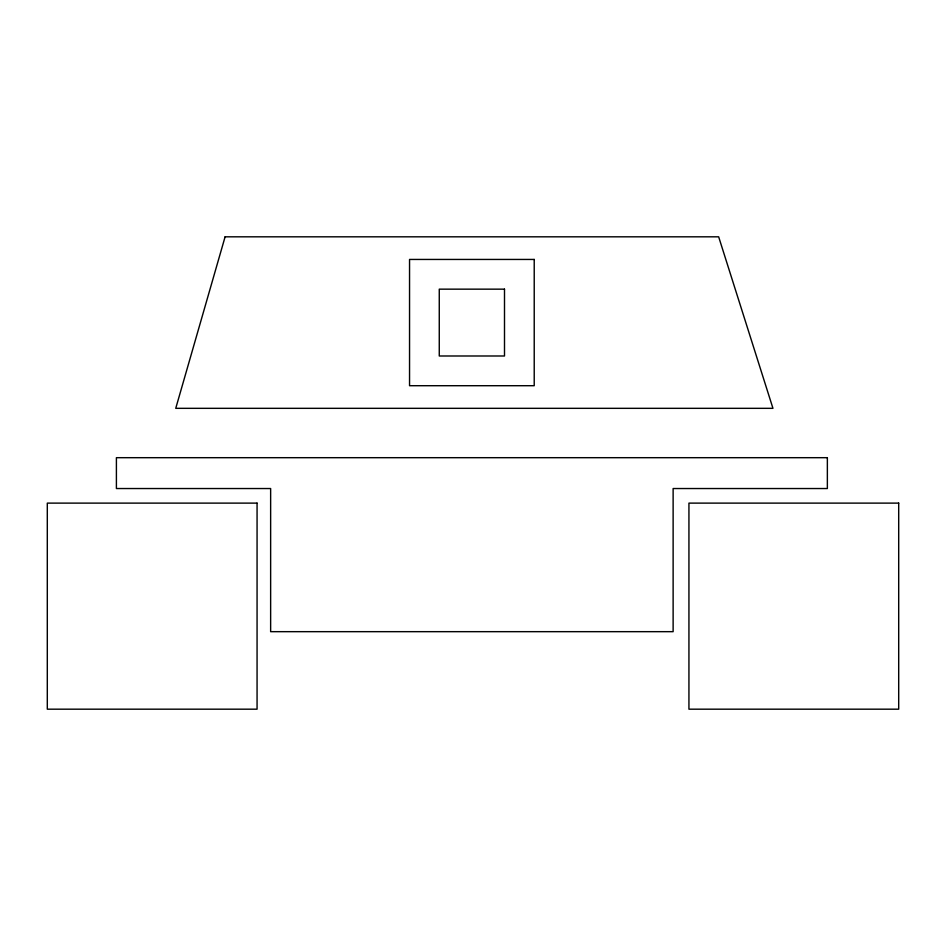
<?xml version="1.0" encoding="UTF-8"?>
<svg xmlns="http://www.w3.org/2000/svg" width="946" height="946" viewBox="0 0 946 946"><rect width="100%" height="100%" fill="white"/><g stroke="black" fill="none" stroke-linecap="round" stroke-linejoin="round"><path stroke-width="1.42" d="M225.101 236.819L175.743 408.329L772.953 408.329L718.664 236.819L225.101 236.819M534.218 259.441L409.547 259.441L409.547 385.708L534.218 385.708L534.218 259.441M504.502 289.157L439.263 289.157L439.263 355.992L504.502 355.992L504.502 289.157M827.36 457.687L116.405 457.687L116.405 488.538L270.639 488.538L270.639 631.668L673.126 631.668L673.126 488.538L827.36 488.538L827.36 457.687M257.064 503.118L47.3 503.118L47.3 709.181L257.064 709.181L257.064 503.118M898.7 503.118L688.936 503.118L688.936 709.181L898.7 709.181L898.7 503.118"/></g></svg>
